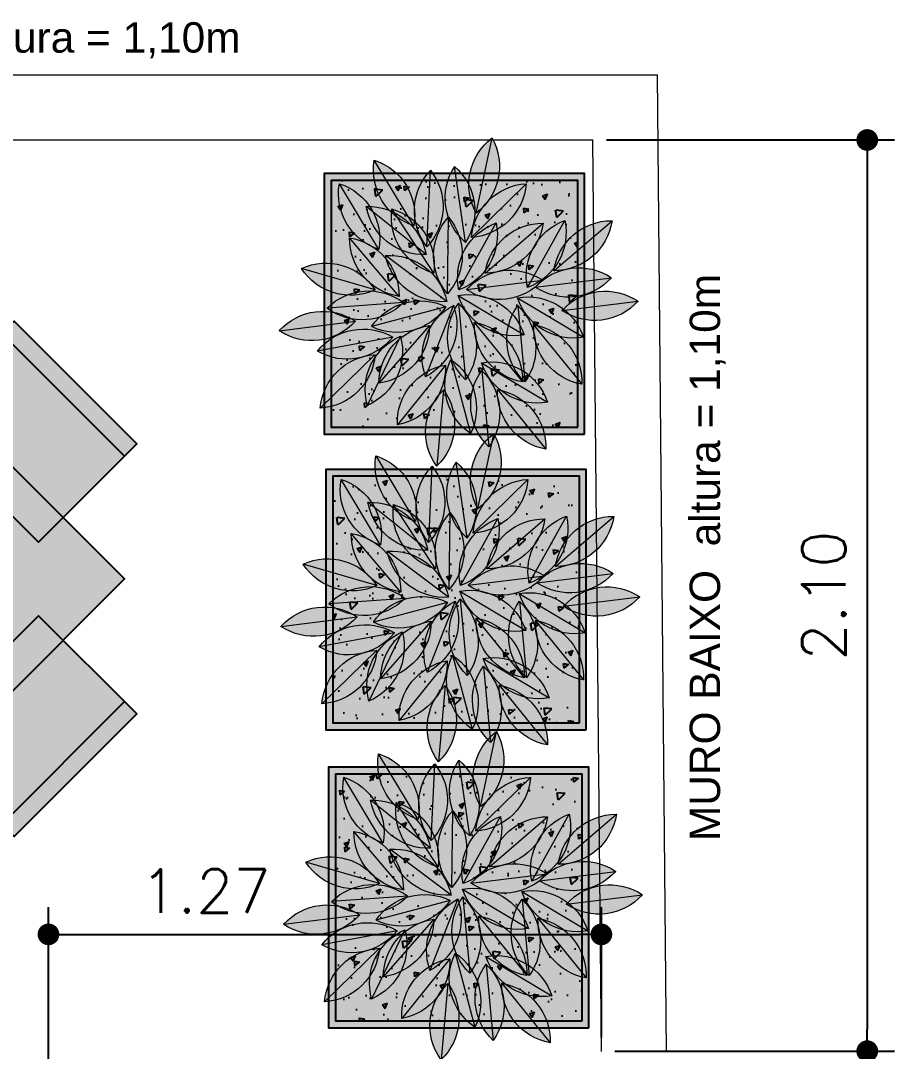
# Model space of a CAD drawing. Header units: millimetres. Extents: x -57 to 56, y 2 to 85.
# Drawn here: x -36.724 to -34.711, y 54.481 to 56.856 of the extents above; entities that cross this region are included whole.
import ezdxf

# ---------------------------------------------------------------- set-up
doc = ezdxf.new("R2010")
doc.units = ezdxf.units.MM
doc.header["$LTSCALE"] = 0.5
doc.header["$PDMODE"] = 3
for name, color, linetype in [('AI-Hatch mob', 254, 'Continuous'), ('AI-Mob', 2, 'Continuous'), ('AI-Paisagismo', 95, 'Continuous'), ('AI-Produção', 1, 'Continuous')]:
    doc.layers.add(name, color=color, linetype=linetype)
doc.layers.add('Alvenaria-baixa', color=3, linetype='Continuous', lineweight=20)
doc.layers.add('ARQ cota externa', color=1, linetype='Continuous', lineweight=15)
doc.styles.add('arial 7', font='arial.ttf', dxfattribs={"height": 0.07})
doc.styles.add('RS50', font='romans.shx', dxfattribs={"height": 0.1})
doc.dimstyles.new('Cota 50', dxfattribs={"dimscale": 0.05, "dimtxt": 0.1, "dimasz": 1, "dimexe": 1.25, "dimexo": 0.625, "dimgap": 1, "dimtad": 1, "dimzin": 4, "dimdsep": 46, "dimtxsty": 'RS50', "dimblk": 'DOT', "dimcen": 0.1, "dimclrd": 256, "dimclre": 256, "dimclrt": 256, "dimadec": 0, "dimazin": 0, "dimtfac": 1, "dimtix": 1, "dimtmove": 0, "dimatfit": 3, "dimldrblk": 'DOT', "dimfxl": 1.25, "dimarcsym": 0})

# ---------------------------------------------------------------- blocks, each defined once
blk = doc.blocks.new('MESA 8')
at = {"layer": 'AI-Hatch mob'}
for points in [[(178.6251, 145.7712), (178.2251, 145.7712), (178.2251, 145.7312), (178.6251, 145.7312)], [(178.8251, 144.7312), (178.0251, 144.7312), (178.0251, 145.5312), (178.8251, 145.5312)]]:
    blk.add_hatch(color=31, dxfattribs=at).paths.add_polyline_path(points)
at = {"layer": 'AI-Hatch mob', "ltscale": 3}
blk.add_hatch(color=254, dxfattribs=at).paths.add_polyline_path([(178.6251, 145.7312), (178.2251, 145.7312), (178.2251, 145.5312), (178.6251, 145.5312)])
at = {"layer": 'AI-Hatch mob'}
h = blk.add_hatch(color=31, dxfattribs=at)
h.paths.add_polyline_path([(177.8251, 145.3312), (177.7851, 145.3312), (177.7851, 144.9312), (177.8251, 144.9312)])
h.paths.add_polyline_path([(178.6251, 144.5312), (178.2251, 144.5312), (178.2251, 144.4912), (178.6251, 144.4912)])
h.paths.add_polyline_path([(179.0651, 145.3414), (179.0251, 145.3414), (179.0251, 144.9414), (179.0651, 144.9414)])
at = {"layer": 'AI-Hatch mob', "ltscale": 3}
h = blk.add_hatch(color=254, dxfattribs=at)
h.paths.add_polyline_path([(178.0251, 145.3312), (177.8251, 145.3312), (177.8251, 144.9312), (178.0251, 144.9312)])
h.paths.add_polyline_path([(178.6251, 144.7312), (178.2251, 144.7312), (178.2251, 144.5312), (178.6251, 144.5312)])
h.paths.add_polyline_path([(179.0251, 145.3414), (178.8251, 145.3414), (178.8251, 144.9414), (179.0251, 144.9414)])
for p, q in [((178.6251, 145.7312), (178.2251, 145.7312)), ((177.8251, 144.9312), (177.8251, 145.3312)), ((179.0251, 144.9414), (179.0251, 145.3414)), ((178.6251, 144.5312), (178.2251, 144.5312))]:
    blk.add_line(p, q)
for points in [[(178.6251, 145.4512), (178.6251, 145.7712), (178.2251, 145.7712), (178.2251, 145.4512)], [(178.8251, 144.7312), (178.0251, 144.7312), (178.0251, 145.5312), (178.8251, 145.5312)], [(178.1051, 145.3312), (177.7851, 145.3312), (177.7851, 144.9312), (178.1051, 144.9312)], [(178.7451, 144.9414), (179.0651, 144.9414), (179.0651, 145.3414), (178.7451, 145.3414)], [(178.6251, 144.8112), (178.6251, 144.4912), (178.2251, 144.4912), (178.2251, 144.8112)]]:
    blk.add_lwpolyline(points, close=True)
blk = doc.blocks.new('VASO QUADRADO 50CM - FOLHAGEM - PLANTA')
at = {"layer": 'AI-Hatch mob', "ltscale": 3, "true_color": 0xd9c8a0}
h = blk.add_hatch(color=9, dxfattribs=at)
h.dxf.hatch_style = 1
h.paths.add_polyline_path([(0, 0), (0.5, 0), (0.5, -0.5), (0, -0.5)])
h.paths.add_polyline_path([(0.0133, -0.0133), (0.4867, -0.0133), (0.4867, -0.4867), (0.0133, -0.4867)], flags=16)
at = {"layer": 'AI-Hatch mob', "ltscale": 3}
h = blk.add_hatch(color=255, dxfattribs=at)
h.dxf.hatch_style = 1
h.paths.add_polyline_path([(0.0133, -0.0133), (0.4867, -0.0133), (0.4867, -0.4867), (0.0133, -0.4867)])
at = {"layer": 'AI-Hatch mob', "ltscale": 3, "true_color": 0xa0784b}
h = blk.add_hatch(dxfattribs=at)
h.set_pattern_fill('AR-CONC,_O', color=35, scale=0.0006)
h.set_pattern_definition([(50, (0.01333, -0.48667), (0.109311, -0.009563), [0.01143, -0.12573]), (355, (0.01333, -0.48667), (-0.021146, 0.114634), [0.009144, -0.100584]), (100.451, (0.02244, -0.48746), (0.088166, 0.10507), [0.009714, -0.106854]), (46.184, (0.01333, -0.45619), (0.162647, -0.025225), [0.017145, -0.188595]), (96.636, (0.02689, -0.45829), (0.142443, 0.148455), [0.01457, -0.16028]), (351.184, (0.01333, -0.45619), (0.142443, 0.148455), [0.013716, -0.150876]), (21, (0.02857, -0.46381), (0.090969, -0.061359), [0.01143, -0.12573]), (326, (0.02857, -0.46381), (0.037081, 0.110513), [0.009144, -0.100584]), (71.451, (0.03615, -0.46892), (0.12805, 0.049154), [0.009714, -0.106854]), (37.5, (0.013333, -0.486667), (0.0018532, 0.050733), [0, -0.099365, 0, -0.102108, 0, -0.100965]), (7.5, (0.013333, -0.486667), (0.040092, 0.0601083), [0, -0.058217, 0, -0.097079, 0, -0.038481]), (327.5, (-0.02065, -0.486667), (0.0813544, -0.0034372), [0, -0.0381, 0, -0.118872, 0, -0.157734]), (317.5, (-0.03589, -0.48667), (0.0888775, 0.015256), [0, -0.04953, 0, -0.078943, 0, -0.112014])])
h.paths.add_polyline_path([(0.0133, -0.0133), (0.4867, -0.0133), (0.4867, -0.4867), (0.0133, -0.4867)])
at = {"layer": 'AI-Paisagismo', "ltscale": 0.2, "true_color": 0xbad0ae}
h = blk.add_hatch(color=9, dxfattribs=at)
h.paths.add_polyline_path([(0.3832, -0.3935, -0.100924), (0.4262, -0.406), (0.3967, -0.3692, -0.107227), (0.3527, -0.351, 0.118109)])
h.paths.add_polyline_path([(0.3967, -0.3692), (0.3589, -0.3222), (0.3445, -0.3129, 0.087525), (0.3527, -0.351, 0.107227)])
h.paths.add_polyline_path([(0.3589, -0.3222), (0.3967, -0.3692, 0.064546), (0.4255, -0.3707, -0.032948), (0.416, -0.3594)])
h.paths.add_polyline_path([(0.4262, -0.406, -0.027539), (0.4368, -0.4124, 0.086339), (0.4294, -0.3746, -0.012349), (0.4255, -0.3707, -0.064546), (0.3967, -0.3692)])
h.paths.add_polyline_path([(0.3445, -0.3044), (0.3589, -0.3222), (0.416, -0.3594, -0.066451), (0.4018, -0.3333, 0.145969)])
h.paths.add_polyline_path([(0.416, -0.3594), (0.4255, -0.3656, 0.089851), (0.4018, -0.3333, 0.066451)], flags=17)
h.paths.add_polyline_path([(0.4477, -0.1851, -0.037664), (0.4349, -0.196, 0.035548), (0.4244, -0.208), (0.5685, -0.1776, 0.292569)])
h.paths.add_polyline_path([(0.4807, -0.1121, 0.246734), (0.3925, -0.1679, -0.029114), (0.4054, -0.1698, -0.113678), (0.3781, -0.2122, 0.011443), (0.3777, -0.2173)])
h.paths.add_polyline_path([(0.2775, -0.2267, 0.13858), (0.3101, -0.1751, -0.037664), (0.3136, -0.1586, 0.105439), (0.3102, -0.1119, -0.041246), (0.2917, -0.1113)])
h.paths.add_polyline_path([(0.2596, -0.1808, -0.057882), (0.2664, -0.2058, 0.052734), (0.2775, -0.2267), (0.2917, -0.1113, -0.023279), (0.2814, -0.1096, -0.066795), (0.2952, -0.0831), (0.2955, -0.0805, 0.000892), (0.2952, -0.0808, -0.0418), (0.2824, -0.0945, 0.207539)])
h.paths.add_polyline_path([(0.1905, -0.1161, -0.049357), (0.2107, -0.125), (0.2466, -0.1284, 0.13858), (0.194, -0.0973, -0.037664), (0.1774, -0.0942, 0.149564), (0.1129, -0.1066, -0.027478), (0.1203, -0.1165), (0.1895, -0.123, -0.015627)])
h.paths.add_polyline_path([(0.2296, -0.1384, -0.050359), (0.2084, -0.1461), (0.266, -0.2425, 0.082276), (0.2664, -0.2058, -0.057882), (0.2596, -0.1808, 0.117388)])
h.paths.add_polyline_path([(-0.0291, -0.0744), (0.0854, -0.1671, 0.013297), (0.0842, -0.1613, -0.112104), (0.0625, -0.1165, 0.237174)])
h.paths.add_polyline_path([(0.122, -0.1976, 0.13858), (0.0694, -0.1665, -0.037664), (0.0528, -0.1635, 0.184508), (-0.0246, -0.1839)])
h.paths.add_polyline_path([(0.08, -0.2673, 0.145969), (0.1433, -0.2568), (0.001, -0.2188, 0.101569), (0.0333, -0.2504, -0.112104)])
h.paths.add_polyline_path([(0.1324, -0.267, 0.13858), (0.0731, -0.2814, -0.037664), (0.0591, -0.2908, 0.184508), (0.0178, -0.3594)])
h.paths.add_polyline_path([(0.1525, -0.402, 0.013297), (0.1465, -0.4027, -0.112104), (0.1001, -0.4202, 0.237174), (0.0499, -0.5077)])
h.paths.add_polyline_path([(0.1593, -0.5131, 0.373899), (0.1861, -0.3683)])
h.paths.add_polyline_path([(0.2338, -0.4819, -0.081539), (0.2213, -0.4477, 0.020331), (0.2165, -0.44), (0.1985, -0.5861, 0.261869)])
h.paths.add_polyline_path([(0.2552, 0.1026), (0.2379, -0.0378, -0.00833), (0.2402, -0.0407, 0.363417)])
h.paths.add_polyline_path([(0.3183, -0.0266, -0.037664), (0.3147, -0.0431, 0.035548), (0.3137, -0.059), (0.4097, 0.0526, 0.292569)])
h.paths.add_polyline_path([(0.2444, -0.2665), (0.2064, -0.4088, 0.052926), (0.2245, -0.3935, -0.116314), (0.2507, -0.3492, 0.191422)])
h = blk.add_hatch(color=9, dxfattribs=at)
h.paths.add_polyline_path([(0.2668, -0.4568, -0.112104), (0.2746, -0.4077, 0.145969), (0.2523, -0.3475), (0.242, -0.4944, 0.101569)])
h.paths.add_polyline_path([(0.2746, -0.4077, 0.112104), (0.2668, -0.4568, 0.112104)])
h.paths.add_polyline_path([(0.1819, -0.2081, -0.037664), (0.1985, -0.2112, 0.035548), (0.2144, -0.2118), (0.1342, -0.1467, -0.087651), (0.1384, -0.1856, 0.110582)])
h.paths.add_polyline_path([(0.2144, -0.2118, 0.013297), (0.2133, -0.2059, -0.112104), (0.1916, -0.1612, 0.035794), (0.1807, -0.1494, -0.11517), (0.1311, -0.1376, -0.021504), (0.1342, -0.1467)])
h.paths.add_polyline_path([(0.1807, -0.1494, 0.147191), (0.1228, -0.1206, -0.042163), (0.1311, -0.1376, 0.11517)])
h.paths.add_polyline_path([(0.1384, -0.1856, 0.087651), (0.1342, -0.1467), (0.1, -0.1191, 0.176284)])
h.paths.add_polyline_path([(0.1342, -0.1467, 0.021504), (0.1311, -0.1376, -0.072842), (0.1044, -0.119, 0.009714), (0.1, -0.1191)], flags=17)
h.paths.add_polyline_path([(0.1311, -0.1376, 0.042163), (0.1228, -0.1206, 0.04126), (0.1044, -0.119, 0.072842)], flags=16)
h.paths.add_polyline_path([(0.4165, -0.2616, 0.000542), (0.4163, -0.2614, -0.092666), (0.3805, -0.241, 0.082722), (0.3442, -0.2348, -0.102665), (0.2995, -0.2439, 0.080192), (0.2693, -0.2631)])
h.paths.add_polyline_path([(0.5138, -0.2498), (0.3681, -0.2287, 0.039127), (0.3805, -0.241, -0.092666), (0.4163, -0.2614, 0.23024)])
h.paths.add_polyline_path([(0.3442, -0.2348, 0.091661), (0.3781, -0.2122, -0.073166), (0.3862, -0.1805), (0.2768, -0.2416, 0.050945), (0.2995, -0.2439, -0.102665)])
h.paths.add_polyline_path([(0.5064, -0.2959, 0.351124), (0.3661, -0.2966, -0.02721), (0.3772, -0.3018)])
h.paths.add_polyline_path([(0.5259, -0.4037), (0.4177, -0.3385, -0.077877), (0.4323, -0.37, -0.010134), (0.4278, -0.3705, -0.009879), (0.4294, -0.3746, 0.237174)])
h.paths.add_polyline_path([(0.5064, -0.2959), (0.3772, -0.3018, -0.083912), (0.4068, -0.3246, 0.020047), (0.4157, -0.3261, -0.037664), (0.4325, -0.3268, 0.184508)])
h.paths.add_polyline_path([(0.4477, -0.1851, 0.184508), (0.4807, -0.1121), (0.3777, -0.2173, 0.13858), (0.4349, -0.196, -0.037664)])
h.paths.add_polyline_path([(0.2821, -0.0948), (0.3002, 0.0514, 0.373899)])
h.paths.add_polyline_path([(0.2396, -0.2495, 0.0303), (0.2511, -0.2422), (0.1175, -0.2297, -0.076843), (0.1415, -0.2542, 0.032497), (0.1552, -0.2591, -0.196395)])
h.paths.add_polyline_path([(0.1459, -0.4341, -0.037664), (0.1505, -0.4178, 0.035548), (0.1525, -0.402), (0.0499, -0.5077, 0.292569)])
h.paths.add_polyline_path([(0.1861, -0.3683, 0.13858), (0.1505, -0.4178, -0.037664), (0.1459, -0.4341, 0.184508), (0.1593, -0.5131)])
h.paths.add_polyline_path([(0.2338, -0.4819, 0.033376), (0.242, -0.4944), (0.2523, -0.3475, 0.005161), (0.2507, -0.3492, -0.116314), (0.2245, -0.3935, 0.122739), (0.2213, -0.4477, -0.081539)])
h.paths.add_polyline_path([(0.2966, -0.3605, -0.098961), (0.3357, -0.3806, 0.015851), (0.3426, -0.3823), (0.2544, -0.2644, 0.248234)])
h.paths.add_polyline_path([(0.3768, -0.4514), (0.2644, -0.3563, 0.13858), (0.2897, -0.4118, -0.037664), (0.3016, -0.4238, 0.184508)])
h.paths.add_polyline_path([(0.3179, -0.5437), (0.277, -0.4022, 0.013297), (0.2746, -0.4077, -0.112104), (0.2668, -0.4568, 0.237174)])
h.paths.add_polyline_path([(0.0883, -0.214, 0.084119), (0.122, -0.1976), (-0.0246, -0.1839, 0.116397), (0.0186, -0.212, -0.159337)])
h.paths.add_polyline_path([(0.1369, -0.1979, 0.027658), (0.1384, -0.1856, -0.176284), (0.1, -0.1191, -0.009714), (0.1044, -0.119, -0.013792), (0.1, -0.1146, -0.034005), (0.1129, -0.1066, 0.141882), (0.0614, -0.0714)])
h.paths.add_polyline_path([(0.4097, 0.0526), (0.3137, -0.059, 0.013297), (0.3195, -0.058, -0.112104), (0.3649, -0.0377, 0.237174)])
h.paths.add_polyline_path([(0.2693, -0.2631, 0.13858), (0.3248, -0.2886, -0.037664), (0.3416, -0.2899, 0.184508), (0.4165, -0.2616)])
h.paths.add_polyline_path([(0.4051, -0.0793, 0.078558), (0.3716, -0.0897, -0.045693), (0.3541, -0.1004, 0.161962), (0.3136, -0.1586, -0.037664), (0.3101, -0.1751, 0.035548), (0.309, -0.191)])
h.paths.add_polyline_path([(0.2281, -0.0272, -0.032175), (0.2379, -0.0378), (0.2552, 0.1026, 0.327072)])
h.paths.add_polyline_path([(0.2088, -0.092, 0.145969), (0.2615, -0.1286), (0.186, -0.0022, 0.101569), (0.1871, -0.0473, -0.112104)])
h.paths.add_polyline_path([(0.0528, -0.1635, -0.037664), (0.0694, -0.1665, 0.035548), (0.0854, -0.1671), (-0.0291, -0.0744, 0.292569)])
h.paths.add_polyline_path([(0.1992, -0.329, 0.184508), (0.2064, -0.4088), (0.2444, -0.2665, 0.13858), (0.205, -0.3131, -0.037664)])
h.paths.add_polyline_path([(0.2133, -0.2059, 0.145969), (0.266, -0.2425), (0.2084, -0.1461, -0.042676), (0.1895, -0.1491, 0.027376), (0.1916, -0.1612, -0.112104)])
h.paths.add_polyline_path([(0.1895, -0.1491, 0.042676), (0.2084, -0.1461), (0.1949, -0.1235), (0.1895, -0.123, 0.058293)])
h.paths.add_polyline_path([(0.1985, -0.5861), (0.2165, -0.44, 0.373899)])
h.paths.add_polyline_path([(0.0178, -0.3594, 0.26673), (0.1167, -0.3074, -0.016018), (0.1099, -0.3052, -0.075418), (0.1299, -0.2781, 0.02535), (0.1324, -0.267)])
h.paths.add_polyline_path([(0.5685, -0.1776), (0.4244, -0.208, 0.013297), (0.4297, -0.2108, -0.112104), (0.4781, -0.2222, 0.237174)])
h.paths.add_polyline_path([(0.4807, -0.4708), (0.3546, -0.3948, 0.024471), (0.3585, -0.4051, -0.047495), (0.3688, -0.4237, 0.293931)])
at = {"layer": 'AI-Paisagismo', "ltscale": 0.2, "true_color": 0x8ba362}
h = blk.add_hatch(color=65, dxfattribs=at)
h.paths.add_polyline_path([(0.2472, -0.2519, 0.017778), (0.2396, -0.2495, -0.196395), (0.1552, -0.2591, 0.070946), (0.1299, -0.2781, -0.055525), (0.1204, -0.3011)])
h.paths.add_polyline_path([(0.2396, -0.2495, 0.196395), (0.1552, -0.2591, 0.196395)])
h.paths.add_polyline_path([(0.1204, -0.3011, 0.055525), (0.1299, -0.2781, 0.075418), (0.1099, -0.3052)])
h.paths.add_polyline_path([(0.1488, -0.3499, 0.09614), (0.1076, -0.3615, 0.07807), (0.0977, -0.3948)])
h.paths.add_polyline_path([(0.1369, -0.1979), (0.0614, -0.0714, 0.101569), (0.0625, -0.1165, -0.112104), (0.0842, -0.1613, 0.145969)])
h.paths.add_polyline_path([(0.0842, -0.1613, 0.112104), (0.0625, -0.1165, 0.112104)], flags=17)
h.paths.add_polyline_path([(0.1774, -0.0942, -0.037664), (0.194, -0.0973, 0.035548), (0.21, -0.0979), (0.0956, -0.0052, 0.292569)])
h.paths.add_polyline_path([(0.5259, -0.4037, 0.292569), (0.4325, -0.3268, -0.037664), (0.4157, -0.3261, 0.016032), (0.4085, -0.3265, -0.033593), (0.4177, -0.3385)])
h.paths.add_polyline_path([(0.0849, -0.2707, 0.013297), (0.08, -0.2673, -0.112104), (0.0333, -0.2504, 0.237174), (-0.0617, -0.284)])
h.paths.add_polyline_path([(0.2511, -0.2422, 0.13858), (0.1985, -0.2112, -0.037664), (0.1819, -0.2081, 0.168768), (0.1101, -0.2247, -0.019831), (0.1175, -0.2297)])
h.paths.add_polyline_path([(0.2615, -0.1286, 0.210359), (0.2402, -0.0407, -0.009228), (0.2372, -0.0436, -0.041724), (0.2281, -0.0272, 0.110421), (0.186, -0.0022)])
h.paths.add_polyline_path([(0.3541, -0.1004, -0.045693), (0.3716, -0.0897, 0.146864), (0.41, -0.0379), (0.3046, -0.0967, -0.036073), (0.3102, -0.1119, 0.102179)])
h.paths.add_polyline_path([(0.3102, -0.1119, 0.036073), (0.3046, -0.0967), (0.2927, -0.1033), (0.2917, -0.1113, 0.041246)])
h.paths.add_polyline_path([(0.3046, -0.0967, 0.038366), (0.2963, -0.0817, 0.004087), (0.2952, -0.0831), (0.2927, -0.1033)])
h.paths.add_polyline_path([(0.2927, -0.1033), (0.2952, -0.0831, 0.066795), (0.2814, -0.1096)])
h.paths.add_polyline_path([(0.2917, -0.1113), (0.2927, -0.1033), (0.2814, -0.1096, 0.023279)])
h.paths.add_polyline_path([(0.4368, -0.4124, -0.015098), (0.4368, -0.4192, -0.134782), (0.3832, -0.3935, 0.063918), (0.3546, -0.3948), (0.4807, -0.4708, 0.167395)])
h.paths.add_polyline_path([(0.3357, -0.3806, -0.098961), (0.2966, -0.3605, 0.072737), (0.2644, -0.3563), (0.3768, -0.4514, 0.064427), (0.3688, -0.4237, -0.047495), (0.3585, -0.4051, 0.074899)])
h.paths.add_polyline_path([(0.3179, -0.5437, 0.292569), (0.3016, -0.4238, -0.037664), (0.2897, -0.4118, 0.035548), (0.277, -0.4022)])
h.paths.add_polyline_path([(0.3426, -0.3823, 0.101569), (0.3368, -0.3376, -0.112104), (0.3107, -0.2953, 0.145969), (0.2544, -0.2644)])
h.paths.add_polyline_path([(0.3862, -0.1805, -0.031435), (0.3925, -0.1679, 0.072241), (0.3603, -0.1696, -0.112104), (0.3149, -0.1899, 0.145969), (0.2768, -0.2416)])
h.paths.add_polyline_path([(0.4051, -0.0793), (0.309, -0.191, 0.013297), (0.3149, -0.1899, -0.112104), (0.3603, -0.1696, 0.237174)])
h.paths.add_polyline_path([(0.3195, -0.058, 0.074298), (0.2963, -0.0817, -0.038366), (0.3046, -0.0967), (0.41, -0.0379, 0.101569), (0.3649, -0.0377, -0.112104)])
h.paths.add_polyline_path([(0.2821, -0.0948, 0.000892), (0.2824, -0.0945, -0.0418), (0.2952, -0.0808, 0.095322), (0.3147, -0.0431, -0.037664), (0.3183, -0.0266, 0.184508), (0.3002, 0.0514)])
h.paths.add_polyline_path([(0.21, -0.0979, 0.013297), (0.2088, -0.092, -0.112104), (0.1871, -0.0473, 0.237174), (0.0956, -0.0052)])
h.paths.add_polyline_path([(0.1895, -0.123), (0.1203, -0.1165, -0.010676), (0.1228, -0.1206, -0.147191), (0.1807, -0.1494, 0.01957), (0.1895, -0.1491, -0.058293)])
h.paths.add_polyline_path([(0.1433, -0.2568, 0.007056), (0.1415, -0.2542, -0.101448), (0.1045, -0.2285, -0.015264), (0.1101, -0.2247, 0.054303), (0.0883, -0.214, -0.159337), (0.0186, -0.212, 0.041995), (0.001, -0.2188)])
h.paths.add_polyline_path([(0.0591, -0.2908, -0.037664), (0.0731, -0.2814, 0.035548), (0.0849, -0.2707), (-0.0617, -0.284, 0.292569)])
h.paths.add_polyline_path([(0.1204, -0.3011, -0.016331), (0.1167, -0.3074, 0.085412), (0.1546, -0.3116, -0.112104), (0.2023, -0.2977, 0.145969), (0.2472, -0.2519)])
h.paths.add_polyline_path([(0.055, -0.4173), (0.1019, -0.3947, -0.009389), (0.0977, -0.3948, -0.07807), (0.1076, -0.3615, 0.176242)])
h.paths.add_polyline_path([(0.1488, -0.3499, -0.080697), (0.1847, -0.3527, 0.062104), (0.1992, -0.329, -0.037664), (0.205, -0.3131, 0.035548), (0.2082, -0.2975)], flags=17)
h.paths.add_polyline_path([(0.1076, -0.3615, -0.09614), (0.1488, -0.3499), (0.2082, -0.2975, 0.013297), (0.2023, -0.2977, -0.112104), (0.1546, -0.3116, 0.156211)])
h.paths.add_polyline_path([(0.1815, -0.3564, 0.010904), (0.1847, -0.3527, 0.080697), (0.1488, -0.3499), (0.0977, -0.3948, 0.009389), (0.1019, -0.3947)])
h.paths.add_polyline_path([(0.1019, -0.3947, 0.205115), (0.1815, -0.3564)], flags=17)
h.paths.add_polyline_path([(0.1019, -0.3947), (0.055, -0.4173, 0.101569), (0.1001, -0.4202, -0.112104), (0.1465, -0.4027, 0.145969), (0.1877, -0.3535), (0.1815, -0.3564, -0.205115)])
h.paths.add_polyline_path([(0.3089, -0.2896, 0.013297), (0.3107, -0.2953, -0.112104), (0.3368, -0.3376, 0.046441), (0.3527, -0.351, -0.087525), (0.3445, -0.3129)])
h.paths.add_polyline_path([(0.3248, -0.2886, 0.035548), (0.3089, -0.2896), (0.3445, -0.3129, -0.018965), (0.3445, -0.3044, -0.145969), (0.4018, -0.3333, -0.013297), (0.3998, -0.3277, -0.019506), (0.4085, -0.3265, 0.005654), (0.4068, -0.3246, -0.118205), (0.3593, -0.3026, -0.020132), (0.3661, -0.2966, 0.056814), (0.3416, -0.2899, -0.037664)])
h.paths.add_polyline_path([(0.5138, -0.2498, 0.101569), (0.4781, -0.2222, -0.112104), (0.4297, -0.2108, 0.145969), (0.3681, -0.2287)])
for points in [[(0, 0), (0.5, 0), (0.5, -0.5), (0, -0.5), (0, 0)], [(0.0133, -0.0133), (0.4867, -0.0133), (0.4867, -0.4867), (0.0133, -0.4867), (0.0133, -0.0133)]]:
    blk.add_lwpolyline(points)
at = {"layer": 'AI-Paisagismo', "color": 67, "lineweight": 15, "ltscale": 0.2, "true_color": 0x6a7f57}
for p, q in [((0.2372, -0.0436), (0.2552, 0.1026)), ((0.2821, -0.0948), (0.3002, 0.0514)), ((0.3137, -0.059), (0.4097, 0.0526)), ((0.21, -0.0979), (0.0956, -0.0052)), ((0.2615, -0.1286), (0.186, -0.0022)), ((0.2814, -0.1096), (0.41, -0.0379)), ((0.0854, -0.1671), (-0.0291, -0.0744)), ((0.1369, -0.1979), (0.0614, -0.0714)), ((0.2775, -0.2267), (0.2955, -0.0805)), ((0.309, -0.191), (0.4051, -0.0793)), ((0.2466, -0.1284), (0.1, -0.1146)), ((0.266, -0.2425), (0.1905, -0.1161)), ((0.3777, -0.2173), (0.4807, -0.1121)), ((0.2144, -0.2118), (0.1, -0.1191)), ((0.2768, -0.2416), (0.4054, -0.1698)), ((0.4244, -0.208), (0.5685, -0.1776)), ((0.122, -0.1976), (-0.0246, -0.1839)), ((0.1433, -0.2568), (0.001, -0.2188)), ((0.2511, -0.2422), (0.1045, -0.2285)), ((0.3681, -0.2287), (0.5138, -0.2498)), ((0.2472, -0.2519), (0.1099, -0.3052)), ((0.0849, -0.2707), (-0.0617, -0.284)), ((0.1324, -0.267), (0.0178, -0.3594)), ((0.2444, -0.2665), (0.2064, -0.4088)), ((0.2544, -0.2644), (0.3426, -0.3823)), ((0.2693, -0.2631), (0.4165, -0.2616)), ((0.3089, -0.2896), (0.4323, -0.37)), ((0.3593, -0.3026), (0.5064, -0.2959)), ((0.2082, -0.2975), (0.0977, -0.3948)), ((0.3445, -0.3044), (0.4368, -0.4192)), ((0.3998, -0.3277), (0.5259, -0.4037)), ((0.1877, -0.3535), (0.055, -0.4173)), ((0.2523, -0.3475), (0.242, -0.4944)), ((0.1861, -0.3683), (0.1593, -0.5131)), ((0.2644, -0.3563), (0.3768, -0.4514)), ((0.3546, -0.3948), (0.4807, -0.4708)), ((0.1525, -0.402), (0.0499, -0.5077)), ((0.277, -0.4022), (0.3179, -0.5437)), ((0.1985, -0.5861), (0.2165, -0.44))]:
    blk.add_line(p, q, dxfattribs=at)
for centre, start, end in [((0.3303, 0.0192), 131.9729, 213.9758), ((0.1621, 0.0399), 311.9729, 33.9758), ((0.3752, -0.032), 131.9729, 213.9758), ((0.2071, -0.0113), 311.9729, 33.9758), ((0.2975, 0.052), 278.3008, 0.3037), ((0.4259, -0.0584), 98.3008, 180.3037), ((0.0994, -0.1174), 9.9875, 91.9904), ((0.2061, 0.0143), 189.9875, 271.9904), ((0.2965, -0.022), 169.8363, 251.8392), ((0.151, -0.1088), 349.8363, 71.8392), ((0.387, -0.1477), 78.1496, 160.1525), ((0.3045, 0.0002), 258.1496, 340.1525), ((-0.0252, -0.1866), 9.9875, 91.9904), ((0.0815, -0.055), 189.9875, 271.9904), ((0.1718, -0.0912), 169.8363, 251.8392), ((0.0264, -0.1781), 349.8363, 71.8392), ((0.1654, -0.2058), 43.6596, 125.6625), ((0.3706, -0.164), 131.9729, 213.9758), ((0.2024, -0.1432), 311.9729, 33.9758), ((0.2928, -0.0799), 278.3008, 0.3037), ((0.4213, -0.1904), 98.3008, 180.3037), ((0.1812, -0.0372), 223.6596, 305.6625), ((0.3009, -0.1359), 169.8363, 251.8392), ((0.1555, -0.2227), 349.8363, 71.8392), ((0.3687, -0.1054), 274.5836, 356.5865), ((0.4897, -0.224), 94.5836, 176.5865), ((0.1039, -0.2312), 9.9875, 91.9904), ((0.2105, -0.0996), 189.9875, 271.9904), ((0.0408, -0.2751), 43.6596, 125.6625), ((0.3823, -0.2797), 78.1496, 160.1525), ((0.2998, -0.1317), 258.1496, 340.1525), ((0.5139, -0.2757), 60.9115, 142.9144), ((0.479, -0.11), 240.9115, 322.9144), ((0.0566, -0.1064), 223.6596, 305.6625), ((0.0503, -0.3197), 34.0452, 116.0481), ((0.1699, -0.3197), 43.6596, 125.6625), ((0.4288, -0.323), 40.7603, 122.7632), ((0.094, -0.156), 214.0452, 296.0481), ((0.1856, -0.151), 223.6596, 305.6625), ((0.3438, -0.347), 49.5987, 131.6016), ((0.4531, -0.1554), 220.7603, 302.7632), ((0.0193, -0.3617), 54.1964, 136.1993), ((0.2092, -0.3575), 70.2015, 152.2044), ((0.1479, -0.1996), 250.2015, 332.2044), ((0.0039, -0.193), 234.1964, 316.1993), ((0.1283, -0.3791), 87.8685, 169.8714), ((0.022, -0.2473), 267.8685, 349.8714), ((0.3072, -0.3595), 124.0248, 206.0277), ((0.1436, -0.3158), 304.0248, 26.0277), ((0.3664, -0.2727), 175.7754, 257.7783), ((0.2307, -0.3741), 355.7754, 77.7783), ((0.342, -0.1777), 229.5987, 311.6016), ((0.4367, -0.3839), 51.5938, 133.5967), ((0.3243, -0.4008), 15.9266, 97.9295), ((0.4168, -0.2588), 195.9266, 277.9295), ((0.429, -0.2146), 231.5938, 313.5967), ((0.2089, -0.4098), 90.3527, 172.3556), ((0.097, -0.2826), 270.3527, 352.3556), ((0.4567, -0.3087), 177.7705, 259.7734), ((0.3246, -0.4148), 357.7705, 79.7734), ((0.4192, -0.4382), 17.9217, 99.9246), ((0.5066, -0.2932), 197.9217, 279.9246), ((0.1581, -0.4617), 74.6859, 156.6887), ((0.0847, -0.3091), 254.6859, 336.6887), ((0.3316, -0.4269), 134.9605, 216.9634), ((0.1626, -0.415), 314.9605, 36.9634), ((0.256, -0.4561), 128.5091, 210.512), ((0.0894, -0.4252), 308.5091, 30.512), ((0.3753, -0.3391), 188.7838, 270.7867), ((0.2659, -0.4685), 8.7838, 90.7867), ((0.374, -0.5054), 17.9217, 99.9246), ((0.4614, -0.3603), 197.9217, 279.9246), ((0.1619, -0.5138), 94.837, 176.8399), ((0.0404, -0.3958), 274.837, 356.8399), ((0.3788, -0.4494), 155.1117, 237.1146), ((0.2161, -0.4964), 335.1117, 57.1146), ((0.2916, -0.5234), 131.9729, 213.9758), ((0.1235, -0.5027), 311.9729, 33.9758)]:
    blk.add_arc(centre, 0.1122, start, end, dxfattribs=at)
blk = doc.blocks.new('_Dot')
at = {"color": 0, "linetype": 'ByBlock', "lineweight": -2}
blk.add_line((-0.5, 0), (-1, 0), dxfattribs=at)
at = {"color": 0, "linetype": 'ByBlock', "const_width": 0.5}
blk.add_lwpolyline([(-0.25, 0, 1), (0.25, 0, 1)], format="xyb", close=True, dxfattribs=at)
blk = doc.blocks.new('*D91')
at = {"layer": 'ARQ cota externa', "lineweight": -2, "transparency": 16777216}
for p, q in [((-35.3743, 56.581), (-34.711, 56.581)), ((-34.7735, 56.531), (-34.7735, 54.5315)), ((-35.3547, 54.4815), (-34.711, 54.4815))]:
    blk.add_line(p, q, dxfattribs=at)
at = {"layer": 'DEFPOINTS', "color": 0, "transparency": 16777216}
for p in [(-35.4056, 56.581), (-35.386, 54.4815), (-34.7735, 54.4815)]:
    blk.add_point(p, dxfattribs=at)
at = {"layer": 'ARQ cota externa', "lineweight": -2, "transparency": 16777216, "xscale": 0.05, "yscale": 0.05, "zscale": 0.05}
for p, rotation in [((-34.7735, 56.581), 90), ((-34.7735, 54.4815), 270)]:
    blk.add_blockref('_Dot', p, dxfattribs=dict(at, rotation=rotation))
at = {"layer": 'ARQ cota externa', "transparency": 16777216, "insert": (-34.8735, 55.5313), "char_height": 0.1, "attachment_point": 5, "rotation": 90, "style": 'RS50'}
blk.add_mtext('2.10', dxfattribs=at)
blk = doc.blocks.new('*D96')
at = {"layer": 'ARQ cota externa', "lineweight": -2, "transparency": 16777216}
for p, q in [((-36.6597, 54.3623), (-36.6597, 54.8131)), ((-35.386, 54.5128), (-35.386, 54.8131)), ((-36.6097, 54.7506), (-35.436, 54.7506))]:
    blk.add_line(p, q, dxfattribs=at)
at = {"layer": 'DEFPOINTS', "color": 0, "transparency": 16777216}
for p in [(-35.386, 54.7506), (-35.386, 54.4815), (-36.6597, 54.331)]:
    blk.add_point(p, dxfattribs=at)
at = {"layer": 'ARQ cota externa', "lineweight": -2, "transparency": 16777216, "xscale": 0.05, "yscale": 0.05, "zscale": 0.05, "rotation": 180}
blk.add_blockref('_Dot', (-36.6597, 54.7506), dxfattribs=at)
at = {"layer": 'ARQ cota externa', "lineweight": -2, "transparency": 16777216, "xscale": 0.05, "yscale": 0.05, "zscale": 0.05}
blk.add_blockref('_Dot', (-35.386, 54.7506), dxfattribs=at)
at = {"layer": 'ARQ cota externa', "transparency": 16777216, "insert": (-36.298, 54.8506), "char_height": 0.1, "attachment_point": 5, "style": 'RS50'}
blk.add_mtext('1.27', dxfattribs=at)

msp = doc.modelspace()

# ---------------------------------------------------------------- linework, layer by layer
at = {"layer": 'Alvenaria-baixa'}
for p, q in [((-38.4656, 56.731), (-35.257, 56.731)), ((-35.2359, 54.481), (-35.257, 56.731)), ((-38.3156, 56.581), (-35.4056, 56.581)), ((-35.386, 54.481), (-35.4056, 56.581))]:
    msp.add_line(p, q, dxfattribs=at)

# ---------------------------------------------------------------- block references
at = {"layer": 'AI-Mob', "rotation": 135.0000000000644}
msp.add_blockref('MESA 8', (191.7388, 32.0274), dxfattribs=at)
at = {"layer": 'AI-Produção', "xscale": -1.2, "yscale": 1.2, "zscale": 1.2, "rotation": 270}
for p in [(-35.4246, 55.9034), (-35.4207, 55.2221), (-35.4146, 54.5356)]:
    msp.add_blockref('VASO QUADRADO 50CM - FOLHAGEM - PLANTA', p, dxfattribs=at)

# ---------------------------------------------------------------- texts
at = {"layer": 'ARQ cota externa', "insert": (-37.5239, 56.8523), "char_height": 0.07, "attachment_point": 1, "style": 'arial 7'}
msp.add_mtext_dynamic_manual_height_columns('MURO BAIXO  altura = 1,10m', width=1.39955, gutter_width=0.35, heights=[0], dxfattribs=at)
at = {"layer": 'ARQ cota externa', "insert": (-35.1825, 54.9655), "char_height": 0.07, "attachment_point": 1, "rotation": 90, "style": 'arial 7'}
msp.add_mtext_dynamic_manual_height_columns('MURO BAIXO  altura = 1,10m', width=1.39955, gutter_width=0.35, heights=[0], dxfattribs=at)

# ---------------------------------------------------------------- dimensions: what is measured, and where the dimension line sits
at = {"layer": 'ARQ cota externa'}
dim = msp.add_linear_dim(base=(-34.7735, 54.4815), p1=(-35.4056, 56.581), p2=(-35.386, 54.4815), angle=90, dimstyle='Cota 50', dxfattribs=at)
dim.commit()
dim.dimension.update_dxf_attribs({"geometry": '*D91', "text_midpoint": (-34.8735, 55.5313)})
dim = msp.add_linear_dim(base=(-35.386, 54.7506), p1=(-36.6597, 54.331), p2=(-35.386, 54.4815), dimstyle='Cota 50', dxfattribs=at)
dim.commit()
dim.dimension.update_dxf_attribs({"geometry": '*D96', "text_midpoint": (-36.298, 54.7506), "dimtype": 160})

doc.saveas('drawing.dxf')
